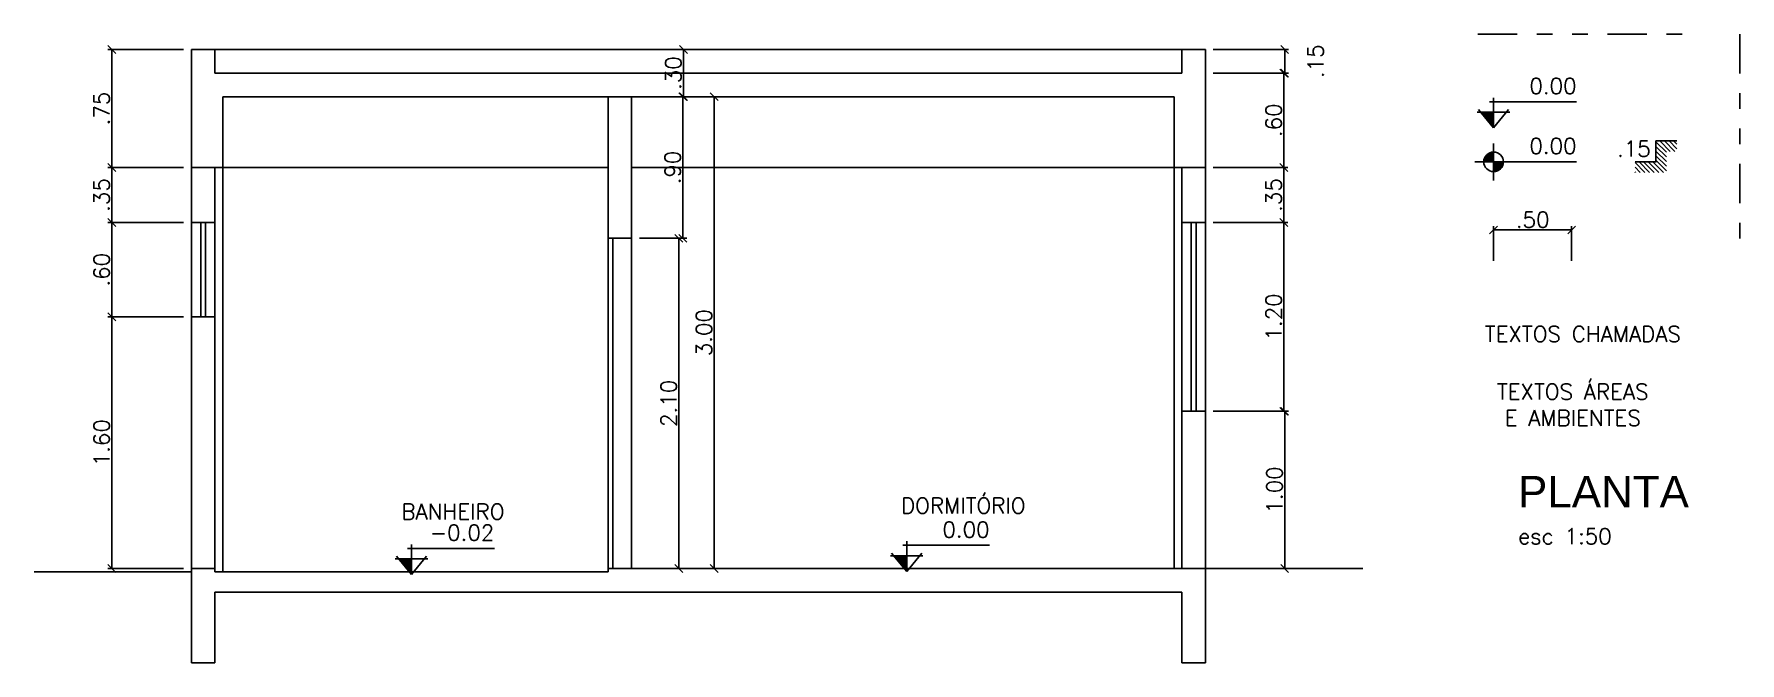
# Model space of a CAD drawing. Header units: millimetres. Extents: x -10.3 to 22.9, y 0.7 to 19.6.
# Drawn here: x 12.05 to 22.9, y 15.58 to 19.57 of the extents above; entities that cross this region are included whole.
import ezdxf

# ---------------------------------------------------------------- set-up
doc = ezdxf.new("R2010")
doc.units = ezdxf.units.MM
doc.linetypes.add('DIVIDE', pattern=[1.25, 0.5, -0.25, 0, -0.25, 0, -0.25])
for name, color, linetype in [('Alv. em Vista', 1, 'Continuous'), ('Alvenaria', 4, 'Continuous'), ('ARQ-COTAS', 1, 'Continuous'), ('ARQ-LINHACORTE', 3, 'DIVIDE'), ('ARQ-NIVEL', 1, 'Continuous'), ('ARQ-TEXTO2', 2, 'Continuous'), ('ARQ-TEXTO3', 3, 'Continuous'), ('ARQ-TEXTO4', 4, 'Continuous'), ('Estrutura', 6, 'Continuous'), ('Hachura', 8, 'Continuous'), ('Janela', 3, 'Continuous'), ('Porta', 3, 'Continuous')]:
    doc.layers.add(name, color=color, linetype=linetype)
doc.styles.add('ROMANS', font='romans.shx')
doc.dimstyles.new('1-50', dxfattribs={"dimscale": 0.5, "dimtxt": 0.2, "dimasz": 0.1, "dimexe": 0.05, "dimexo": 0.1, "dimgap": 0.03, "dimtad": 1, "dimzin": 5, "dimdsep": 46, "dimtxsty": 'ROMANS', "dimblk": 'OBLIQUE', "dimcen": 0, "dimclrd": 256, "dimclre": 256, "dimclrt": 2, "dimadec": 0, "dimazin": 0, "dimtfac": 1, "dimtofl": 0, "dimtmove": 2, "dimatfit": 3, "dimfxl": 0.04, "dimtolj": 1, "dimtzin": 1, "dimarcsym": 0})

# ---------------------------------------------------------------- blocks, each defined once
blk = doc.blocks.new('_Oblique')
at = {"color": 0, "linetype": 'ByBlock', "lineweight": -2}
blk.add_line((-0.5, -0.5), (0.5, 0.5), dxfattribs=at)
blk = doc.blocks.new('*D59')
at = {"layer": 'ARQ-COTAS', "lineweight": -2, "transparency": 16777216}
for p, q in [((21.332, 18.132), (21.332, 18.353)), ((21.829, 18.132), (21.829, 18.353)), ((21.332, 18.328), (21.829, 18.328))]:
    blk.add_line(p, q, dxfattribs=at)
at = {"layer": 'Defpoints', "color": 0, "transparency": 16777216}
for p in [(21.829, 18.328), (21.332, 18.082), (21.829, 18.082)]:
    blk.add_point(p, dxfattribs=at)
at = {"layer": 'ARQ-COTAS', "lineweight": -2, "transparency": 16777216, "xscale": 0.05, "yscale": 0.05, "zscale": 0.05, "rotation": 180}
blk.add_blockref('_Oblique', (21.332, 18.328), dxfattribs=at)
at = {"layer": 'ARQ-COTAS', "lineweight": -2, "transparency": 16777216, "xscale": 0.05, "yscale": 0.05, "zscale": 0.05}
blk.add_blockref('_Oblique', (21.829, 18.328), dxfattribs=at)
at = {"layer": 'ARQ-COTAS', "color": 2, "transparency": 16777216, "insert": (21.581, 18.393), "char_height": 0.1, "attachment_point": 5, "style": 'ROMANS'}
blk.add_mtext('\\A1;.50', dxfattribs=at)
blk = doc.blocks.new('A$C4D0E081D')
at = {"layer": 'ARQ-NIVEL'}
h = blk.add_hatch(dxfattribs=at)
h.set_pattern_fill('ANSI31', color=8, scale=0.25, angle=90, style=0)
h.set_pattern_definition([(135, (-18.381433, -69.158416), (-0.022097087, -0.022097087), [])])
h.paths.add_polyline_path([(0.4, 0.3), (0.2, 0.3), (0.2, 0.1), (0, 0.1), (0, 0), (0.3, 0), (0.3, 0.2), (0.4, 0.2)])
at = {"layer": 'ARQ-NIVEL', "color": 2}
blk.add_lwpolyline([(0, 0.1), (0.2, 0.1), (0.2, 0.3), (0.4, 0.3)], dxfattribs=at)
blk = doc.blocks.new('nivel planta')
at = {"layer": 'ARQ-NIVEL', "color": 1}
for p, q in [((-0.791, 0.174), (-0.791, -0.179)), ((0, 0), (-0.969, 0)), ((-0.884, 0.007), (-0.791, 0.007)), ((-0.883, 0.015), (-0.791, 0.015)), ((-0.882, 0.023), (-0.791, 0.023)), ((-0.88, 0.03), (-0.791, 0.03)), ((-0.876, 0.038), (-0.791, 0.038)), ((-0.873, 0.046), (-0.791, 0.046)), ((-0.868, 0.054), (-0.791, 0.054)), ((-0.861, 0.062), (-0.791, 0.062)), ((-0.854, 0.069), (-0.791, 0.069)), ((-0.844, 0.077), (-0.791, 0.077)), ((-0.83, 0.085), (-0.791, 0.085)), ((-0.791, -0.001), (-0.697, -0.001)), ((-0.791, -0.009), (-0.698, -0.009)), ((-0.791, -0.016), (-0.699, -0.016)), ((-0.791, -0.024), (-0.7, -0.024)), ((-0.791, -0.032), (-0.703, -0.032)), ((-0.791, -0.04), (-0.706, -0.04)), ((-0.791, -0.048), (-0.71, -0.048)), ((-0.791, -0.056), (-0.715, -0.056)), ((-0.791, -0.063), (-0.722, -0.063)), ((-0.791, -0.071), (-0.73, -0.071)), ((-0.791, -0.079), (-0.74, -0.079)), ((-0.791, -0.087), (-0.755, -0.087))]:
    blk.add_line(p, q, dxfattribs=at)
blk.add_circle((-0.791, 0), 0.0937, dxfattribs=at)
blk = doc.blocks.new('nivel corte')
at = {"color": 1}
for p, q in [((0, 0), (-0.144, 0.174)), ((-0.038, 0.249), (0.791, 0.249)), ((0, 0), (0, 0.287)), ((0, 0), (0.144, 0.174)), ((-0.155, 0.15), (0.155, 0.15)), ((0, 0.141), (-0.117, 0.141)), ((0, 0.131), (-0.109, 0.131)), ((0, 0.122), (-0.101, 0.122)), ((0, 0.113), (-0.093, 0.113)), ((0, 0.103), (-0.086, 0.103)), ((0, 0.094), (-0.078, 0.094)), ((0, 0.084), (-0.07, 0.084)), ((0, 0.075), (-0.062, 0.075)), ((0, 0.066), (-0.054, 0.066)), ((0, 0.056), (-0.047, 0.056)), ((0, 0.047), (-0.039, 0.047)), ((0, 0.038), (-0.031, 0.038)), ((0, 0.028), (-0.023, 0.028)), ((0, 0.019), (-0.016, 0.019)), ((0, 0.009), (-0.008, 0.009))]:
    blk.add_line(p, q, dxfattribs=at)
blk = doc.blocks.new('*D60')
at = {"layer": 'ARQ-COTAS', "lineweight": -2, "transparency": 16777216}
for p, q in [((19.55, 18.375), (20.024, 18.375)), ((19.999, 18.375), (19.999, 17.175)), ((19.55, 17.175), (20.024, 17.175))]:
    blk.add_line(p, q, dxfattribs=at)
at = {"layer": 'Defpoints', "color": 0, "transparency": 16777216}
for p in [(19.5, 18.375), (19.5, 17.175), (19.999, 17.175)]:
    blk.add_point(p, dxfattribs=at)
at = {"layer": 'ARQ-COTAS', "lineweight": -2, "transparency": 16777216, "xscale": 0.05, "yscale": 0.05, "zscale": 0.05}
for p, rotation in [((19.999, 18.375), 90), ((19.999, 17.175), 270)]:
    blk.add_blockref('_Oblique', p, dxfattribs=dict(at, rotation=rotation))
at = {"layer": 'ARQ-COTAS', "color": 2, "transparency": 16777216, "insert": (19.934, 17.775), "char_height": 0.1, "attachment_point": 5, "rotation": 90, "style": 'ROMANS'}
blk.add_mtext('\\A1;1.20', dxfattribs=at)
blk = doc.blocks.new('*D61')
at = {"layer": 'ARQ-COTAS', "lineweight": -2, "transparency": 16777216}
for p, q in [((19.55, 18.725), (20.024, 18.725)), ((19.999, 18.375), (19.999, 18.725)), ((19.55, 18.375), (20.024, 18.375))]:
    blk.add_line(p, q, dxfattribs=at)
at = {"layer": 'Defpoints', "color": 0, "transparency": 16777216}
for p in [(19.5, 18.725), (19.999, 18.725), (19.5, 18.375)]:
    blk.add_point(p, dxfattribs=at)
at = {"layer": 'ARQ-COTAS', "lineweight": -2, "transparency": 16777216, "xscale": 0.05, "yscale": 0.05, "zscale": 0.05}
for p, rotation in [((19.999, 18.725), 90), ((19.999, 18.375), 270)]:
    blk.add_blockref('_Oblique', p, dxfattribs=dict(at, rotation=rotation))
at = {"layer": 'ARQ-COTAS', "color": 2, "transparency": 16777216, "insert": (19.934, 18.55), "char_height": 0.1, "attachment_point": 5, "rotation": 90, "style": 'ROMANS'}
blk.add_mtext('\\A1;.35', dxfattribs=at)
blk = doc.blocks.new('*D62')
at = {"layer": 'ARQ-COTAS', "lineweight": -2, "transparency": 16777216}
for p, q in [((19.55, 19.325), (20.024, 19.325)), ((19.999, 18.725), (19.999, 19.325)), ((19.55, 18.725), (20.024, 18.725))]:
    blk.add_line(p, q, dxfattribs=at)
at = {"layer": 'Defpoints', "color": 0, "transparency": 16777216}
for p in [(19.5, 19.325), (19.999, 19.325), (19.5, 18.725)]:
    blk.add_point(p, dxfattribs=at)
at = {"layer": 'ARQ-COTAS', "lineweight": -2, "transparency": 16777216, "xscale": 0.05, "yscale": 0.05, "zscale": 0.05}
for p, rotation in [((19.999, 19.325), 90), ((19.999, 18.725), 270)]:
    blk.add_blockref('_Oblique', p, dxfattribs=dict(at, rotation=rotation))
at = {"layer": 'ARQ-COTAS', "color": 2, "transparency": 16777216, "insert": (19.934, 19.025), "char_height": 0.1, "attachment_point": 5, "rotation": 90, "style": 'ROMANS'}
blk.add_mtext('\\A1;.60', dxfattribs=at)
blk = doc.blocks.new('*D63')
at = {"layer": 'ARQ-COTAS', "lineweight": -2, "transparency": 16777216}
for p, q in [((19.55, 19.475), (20.029, 19.475)), ((20.004, 19.325), (20.004, 19.475)), ((19.55, 19.325), (20.029, 19.325))]:
    blk.add_line(p, q, dxfattribs=at)
at = {"layer": 'Defpoints', "color": 0, "transparency": 16777216}
for p in [(19.5, 19.475), (20.004, 19.475), (19.5, 19.325)]:
    blk.add_point(p, dxfattribs=at)
at = {"layer": 'ARQ-COTAS', "lineweight": -2, "transparency": 16777216, "xscale": 0.05, "yscale": 0.05, "zscale": 0.05}
for p, rotation in [((20.004, 19.475), 90), ((20.004, 19.325), 270)]:
    blk.add_blockref('_Oblique', p, dxfattribs=dict(at, rotation=rotation))
at = {"layer": 'ARQ-COTAS', "color": 2, "transparency": 16777216, "insert": (20.201, 19.4), "char_height": 0.1, "attachment_point": 5, "rotation": 90, "style": 'ROMANS'}
blk.add_mtext('\\A1;.15', dxfattribs=at)
blk = doc.blocks.new('*D64')
at = {"layer": 'ARQ-COTAS', "lineweight": -2, "transparency": 16777216}
for p, q in [((19.55, 17.175), (20.029, 17.175)), ((20.004, 17.175), (20.004, 16.175)), ((19.55, 16.175), (20.029, 16.175))]:
    blk.add_line(p, q, dxfattribs=at)
at = {"layer": 'Defpoints', "color": 0, "transparency": 16777216}
for p in [(19.5, 17.175), (19.5, 16.175), (20.004, 16.175)]:
    blk.add_point(p, dxfattribs=at)
at = {"layer": 'ARQ-COTAS', "lineweight": -2, "transparency": 16777216, "xscale": 0.05, "yscale": 0.05, "zscale": 0.05}
for p, rotation in [((20.004, 17.175), 90), ((20.004, 16.175), 270)]:
    blk.add_blockref('_Oblique', p, dxfattribs=dict(at, rotation=rotation))
at = {"layer": 'ARQ-COTAS', "color": 2, "transparency": 16777216, "insert": (19.939, 16.675), "char_height": 0.1, "attachment_point": 5, "rotation": 90, "style": 'ROMANS'}
blk.add_mtext('\\A1;1.00', dxfattribs=at)
blk = doc.blocks.new('*D65')
at = {"layer": 'ARQ-COTAS', "lineweight": -2, "transparency": 16777216}
for p, q in [((13, 19.475), (12.519, 19.475)), ((12.544, 18.725), (12.544, 19.475)), ((13, 18.725), (12.519, 18.725))]:
    blk.add_line(p, q, dxfattribs=at)
at = {"layer": 'Defpoints', "color": 0, "transparency": 16777216}
for p in [(12.544, 19.475), (13.05, 19.475), (13.05, 18.725)]:
    blk.add_point(p, dxfattribs=at)
at = {"layer": 'ARQ-COTAS', "lineweight": -2, "transparency": 16777216, "xscale": 0.05, "yscale": 0.05, "zscale": 0.05}
for p, rotation in [((12.544, 19.475), 90), ((12.544, 18.725), 270)]:
    blk.add_blockref('_Oblique', p, dxfattribs=dict(at, rotation=rotation))
at = {"layer": 'ARQ-COTAS', "color": 2, "transparency": 16777216, "insert": (12.479, 19.1), "char_height": 0.1, "attachment_point": 5, "rotation": 90, "style": 'ROMANS'}
blk.add_mtext('\\A1;.75', dxfattribs=at)
blk = doc.blocks.new('*D66')
at = {"layer": 'ARQ-COTAS', "lineweight": -2, "transparency": 16777216}
for p, q in [((13, 18.725), (12.519, 18.725)), ((12.544, 18.375), (12.544, 18.725)), ((13, 18.375), (12.519, 18.375))]:
    blk.add_line(p, q, dxfattribs=at)
at = {"layer": 'Defpoints', "color": 0, "transparency": 16777216}
for p in [(12.544, 18.725), (13.05, 18.725), (13.05, 18.375)]:
    blk.add_point(p, dxfattribs=at)
at = {"layer": 'ARQ-COTAS', "lineweight": -2, "transparency": 16777216, "xscale": 0.05, "yscale": 0.05, "zscale": 0.05}
for p, rotation in [((12.544, 18.725), 90), ((12.544, 18.375), 270)]:
    blk.add_blockref('_Oblique', p, dxfattribs=dict(at, rotation=rotation))
at = {"layer": 'ARQ-COTAS', "color": 2, "transparency": 16777216, "insert": (12.479, 18.55), "char_height": 0.1, "attachment_point": 5, "rotation": 90, "style": 'ROMANS'}
blk.add_mtext('\\A1;.35', dxfattribs=at)
blk = doc.blocks.new('*D67')
at = {"layer": 'ARQ-COTAS', "lineweight": -2, "transparency": 16777216}
for p, q in [((13, 18.375), (12.519, 18.375)), ((12.544, 17.775), (12.544, 18.375)), ((13, 17.775), (12.519, 17.775))]:
    blk.add_line(p, q, dxfattribs=at)
at = {"layer": 'Defpoints', "color": 0, "transparency": 16777216}
for p in [(12.544, 18.375), (13.05, 18.375), (13.05, 17.775)]:
    blk.add_point(p, dxfattribs=at)
at = {"layer": 'ARQ-COTAS', "lineweight": -2, "transparency": 16777216, "xscale": 0.05, "yscale": 0.05, "zscale": 0.05}
for p, rotation in [((12.544, 18.375), 90), ((12.544, 17.775), 270)]:
    blk.add_blockref('_Oblique', p, dxfattribs=dict(at, rotation=rotation))
at = {"layer": 'ARQ-COTAS', "color": 2, "transparency": 16777216, "insert": (12.479, 18.075), "char_height": 0.1, "attachment_point": 5, "rotation": 90, "style": 'ROMANS'}
blk.add_mtext('\\A1;.60', dxfattribs=at)
blk = doc.blocks.new('*D68')
at = {"layer": 'ARQ-COTAS', "lineweight": -2, "transparency": 16777216}
for p, q in [((13, 17.775), (12.519, 17.775)), ((12.544, 16.175), (12.544, 17.775)), ((13, 16.175), (12.519, 16.175))]:
    blk.add_line(p, q, dxfattribs=at)
at = {"layer": 'Defpoints', "color": 0, "transparency": 16777216}
for p in [(12.544, 17.775), (13.05, 17.775), (13.05, 16.175)]:
    blk.add_point(p, dxfattribs=at)
at = {"layer": 'ARQ-COTAS', "lineweight": -2, "transparency": 16777216, "xscale": 0.05, "yscale": 0.05, "zscale": 0.05}
for p, rotation in [((12.544, 17.775), 90), ((12.544, 16.175), 270)]:
    blk.add_blockref('_Oblique', p, dxfattribs=dict(at, rotation=rotation))
at = {"layer": 'ARQ-COTAS', "color": 2, "transparency": 16777216, "insert": (12.479, 16.975), "char_height": 0.1, "attachment_point": 5, "rotation": 90, "style": 'ROMANS'}
blk.add_mtext('\\A1;1.60', dxfattribs=at)
blk = doc.blocks.new('*D69')
at = {"layer": 'ARQ-COTAS', "lineweight": -2, "transparency": 16777216}
for p, q in [((15.9, 18.275), (16.176, 18.275)), ((16.151, 16.175), (16.151, 18.275)), ((15.9, 16.175), (16.176, 16.175))]:
    blk.add_line(p, q, dxfattribs=at)
at = {"layer": 'Defpoints', "color": 0, "transparency": 16777216}
for p in [(15.85, 18.275), (16.151, 18.275), (15.85, 16.175)]:
    blk.add_point(p, dxfattribs=at)
at = {"layer": 'ARQ-COTAS', "lineweight": -2, "transparency": 16777216, "xscale": 0.05, "yscale": 0.05, "zscale": 0.05}
for p, rotation in [((16.151, 18.275), 90), ((16.151, 16.175), 270)]:
    blk.add_blockref('_Oblique', p, dxfattribs=dict(at, rotation=rotation))
at = {"layer": 'ARQ-COTAS', "color": 2, "transparency": 16777216, "insert": (16.086, 17.225), "char_height": 0.1, "attachment_point": 5, "rotation": 90, "style": 'ROMANS'}
blk.add_mtext('\\A1;2.10', dxfattribs=at)
blk = doc.blocks.new('*D70')
at = {"layer": 'ARQ-COTAS', "lineweight": -2, "transparency": 16777216}
for p, q in [((15.9, 19.175), (16.201, 19.175)), ((16.176, 19.175), (16.176, 18.275)), ((15.9, 18.275), (16.201, 18.275))]:
    blk.add_line(p, q, dxfattribs=at)
at = {"layer": 'Defpoints', "color": 0, "transparency": 16777216}
for p in [(15.85, 19.175), (15.85, 18.275), (16.176, 18.275)]:
    blk.add_point(p, dxfattribs=at)
at = {"layer": 'ARQ-COTAS', "lineweight": -2, "transparency": 16777216, "xscale": 0.05, "yscale": 0.05, "zscale": 0.05}
for p, rotation in [((16.176, 19.175), 90), ((16.176, 18.275), 270)]:
    blk.add_blockref('_Oblique', p, dxfattribs=dict(at, rotation=rotation))
at = {"layer": 'ARQ-COTAS', "color": 2, "transparency": 16777216, "insert": (16.111, 18.725), "char_height": 0.1, "attachment_point": 5, "rotation": 90, "style": 'ROMANS'}
blk.add_mtext('\\A1;.90', dxfattribs=at)
blk = doc.blocks.new('*D71')
at = {"layer": 'ARQ-COTAS', "lineweight": -2, "transparency": 16777216}
for p, q in [((15.9, 19.175), (16.4, 19.175)), ((16.375, 19.175), (16.375, 16.175)), ((15.9, 16.175), (16.4, 16.175))]:
    blk.add_line(p, q, dxfattribs=at)
at = {"layer": 'Defpoints', "color": 0, "transparency": 16777216}
for p in [(15.85, 19.175), (15.85, 16.175), (16.375, 16.175)]:
    blk.add_point(p, dxfattribs=at)
at = {"layer": 'ARQ-COTAS', "lineweight": -2, "transparency": 16777216, "xscale": 0.05, "yscale": 0.05, "zscale": 0.05}
for p, rotation in [((16.375, 19.175), 90), ((16.375, 16.175), 270)]:
    blk.add_blockref('_Oblique', p, dxfattribs=dict(at, rotation=rotation))
at = {"layer": 'ARQ-COTAS', "color": 2, "transparency": 16777216, "insert": (16.31, 17.675), "char_height": 0.1, "attachment_point": 5, "rotation": 90, "style": 'ROMANS'}
blk.add_mtext('\\A1;3.00', dxfattribs=at)
blk = doc.blocks.new('*D72')
at = {"layer": 'ARQ-COTAS', "lineweight": -2, "transparency": 16777216}
for p, q in [((15.9, 19.475), (16.205, 19.475)), ((16.18, 19.175), (16.18, 19.475)), ((15.9, 19.175), (16.205, 19.175))]:
    blk.add_line(p, q, dxfattribs=at)
at = {"layer": 'Defpoints', "color": 0, "transparency": 16777216}
for p in [(15.85, 19.475), (16.18, 19.475), (15.85, 19.175)]:
    blk.add_point(p, dxfattribs=at)
at = {"layer": 'ARQ-COTAS', "lineweight": -2, "transparency": 16777216, "xscale": 0.05, "yscale": 0.05, "zscale": 0.05}
for p, rotation in [((16.18, 19.475), 90), ((16.18, 19.175), 270)]:
    blk.add_blockref('_Oblique', p, dxfattribs=dict(at, rotation=rotation))
at = {"layer": 'ARQ-COTAS', "color": 2, "transparency": 16777216, "insert": (16.115, 19.325), "char_height": 0.1, "attachment_point": 5, "rotation": 90, "style": 'ROMANS'}
blk.add_mtext('\\A1;.30', dxfattribs=at)

msp = doc.modelspace()

# ---------------------------------------------------------------- hatches: boundary and pattern name
at = {"layer": 'Hachura'}
h = msp.add_hatch(dxfattribs=at)
h.set_pattern_fill('AR-CONC', color=256)
h.paths.add_polyline_path([(19.5, 16.175), (17.616, 16.175), (17.6, 16.157), (17.584, 16.175), (15.7, 16.175), (15.7, 16.155), (14.466, 16.155), (14.45, 16.137), (14.434, 16.155), (13.2, 16.155), (13.2, 16.175), (13.05, 16.175), (13.05, 15.575), (13.2, 15.575), (13.2, 16.025), (19.35, 16.025), (19.35, 15.575), (19.5, 15.575)])

# ---------------------------------------------------------------- linework, layer by layer
at = {"layer": 'Alv. em Vista'}
for p, q in [((19.35, 19.475), (13.2, 19.475)), ((13.25, 18.725), (13.25, 16.155)), ((15.7, 18.725), (13.25, 18.725)), ((19.3, 18.725), (15.85, 18.725)), ((19.3, 18.725), (19.3, 16.175)), ((13.05, 18.375), (13.05, 17.775)), ((13.2, 17.775), (13.2, 18.375)), ((19.35, 18.375), (19.35, 17.175)), ((19.5, 18.375), (19.5, 17.175)), ((15.85, 18.275), (15.85, 16.175))]:
    msp.add_line(p, q, dxfattribs=at)
at = {"layer": 'Alvenaria'}
for p, q in [((15.7, 18.275), (15.7, 19.175)), ((15.85, 18.275), (15.85, 19.175)), ((13.05, 18.375), (13.05, 18.725)), ((13.2, 18.375), (13.2, 18.725)), ((19.35, 18.375), (19.35, 18.725)), ((19.5, 18.375), (19.5, 18.725)), ((13.05, 18.375), (13.2, 18.375)), ((19.35, 18.375), (19.5, 18.375)), ((15.7, 18.275), (15.85, 18.275)), ((13.05, 16.175), (13.05, 17.775)), ((13.05, 17.775), (13.2, 17.775)), ((13.2, 16.175), (13.2, 17.775)), ((19.35, 16.175), (19.35, 17.175)), ((19.35, 17.175), (19.5, 17.175)), ((19.5, 16.175), (19.5, 17.175))]:
    msp.add_line(p, q, dxfattribs=at)
at = {"layer": 'ARQ-LINHACORTE', "ltscale": 0.5}
for p, q in [((21.232, 19.573), (22.566, 19.573)), ((22.899, 19.573), (22.899, 18.24))]:
    msp.add_line(p, q, dxfattribs=at)
at = {"layer": 'Estrutura'}
for p, q in [((13.05, 19.325), (13.05, 19.475)), ((13.05, 19.475), (13.2, 19.475)), ((13.2, 19.475), (13.2, 19.325)), ((19.5, 19.475), (19.35, 19.475)), ((19.35, 19.475), (19.35, 19.325)), ((19.5, 19.325), (19.5, 19.475)), ((13.05, 19.325), (13.05, 18.725)), ((13.2, 19.325), (19.35, 19.325)), ((19.5, 19.325), (19.5, 18.725)), ((13.25, 19.175), (19.3, 19.175)), ((13.25, 19.175), (13.25, 18.725)), ((19.3, 19.175), (19.3, 18.725)), ((13.05, 18.725), (13.25, 18.725)), ((19.3, 18.725), (19.5, 18.725)), ((13.05, 16.175), (13.2, 16.175)), ((13.05, 16.175), (13.05, 15.575)), ((13.2, 16.175), (13.2, 16.155)), ((15.7, 16.175), (15.7, 16.155)), ((15.7, 16.175), (19.5, 16.175)), ((19.5, 16.175), (19.5, 15.575)), ((19.5, 16.175), (20.5, 16.175)), ((13.05, 16.155), (12.05, 16.155)), ((13.2, 16.155), (15.7, 16.155)), ((13.2, 16.025), (19.35, 16.025)), ((13.2, 16.025), (13.2, 15.575)), ((19.35, 16.025), (19.35, 15.575)), ((13.05, 15.575), (13.2, 15.575)), ((19.35, 15.575), (19.5, 15.575))]:
    msp.add_line(p, q, dxfattribs=at)
at = {"layer": 'Janela'}
for p, q in [((13.11, 18.375), (13.11, 17.775)), ((13.14, 17.775), (13.14, 18.375)), ((19.41, 18.375), (19.41, 17.175)), ((19.44, 18.375), (19.44, 17.175))]:
    msp.add_line(p, q, dxfattribs=at)
at = {"layer": 'Porta'}
for p, q in [((15.7, 18.275), (15.7, 16.175)), ((15.73, 18.275), (15.73, 16.175))]:
    msp.add_line(p, q, dxfattribs=at)

# ---------------------------------------------------------------- block references
at = {"layer": 'ARQ-NIVEL'}
for name, p, xscale, yscale, zscale in [('nivel corte', (21.332, 18.977), 0.6666666000000134, 0.6666666000000134, 0.6666666000000134), ('A$C4D0E081D', (22.232, 18.694), 0.6666666650000082, 0.6666666650000082, 0.6666666650000082), ('nivel planta', (21.86, 18.761), 0.6666666000000134, 0.6666666000000134, 0.6666666000000134), ('nivel corte', (14.45, 16.137), 0.6666666000000134, 0.6666666000000134, 0.6666666000000134), ('nivel corte', (17.6, 16.157), 0.6666666000000134, 0.6666666000000134, 0.6666666000000134)]:
    msp.add_blockref(name, p, dxfattribs=dict(at, xscale=xscale, yscale=yscale, zscale=zscale))

# ---------------------------------------------------------------- texts
at = {"layer": 'ARQ-NIVEL', "color": 2, "char_height": 0.1, "attachment_point": 9, "style": 'ROMANS'}
for s, insert in [('0.00', (21.86, 19.193)), ('0.00', (21.86, 18.812)), ('.15', (22.332, 18.794)), ('-0.02', (14.977, 16.353)), ('0.00', (18.127, 16.373))]:
    msp.add_mtext(s, dxfattribs=dict(at, insert=insert))
at = {"layer": 'ARQ-TEXTO2', "insert": (21.277, 17.716), "char_height": 0.1, "attachment_point": 1, "style": 'ROMANS'}
msp.add_mtext('TEXTOS CHAMADAS', dxfattribs=at)
at = {"layer": 'ARQ-TEXTO3', "char_height": 0.1, "attachment_point": 5, "style": 'ROMANS'}
for s, insert in [('TEXTOS ÁREAS\\PE AMBIENTES', (21.836, 17.216)), ('DORMITÓRIO', (17.96, 16.575)), ('BANHEIRO', (14.714, 16.537))]:
    msp.add_mtext(s, dxfattribs=dict(at, insert=insert))
at = {"layer": 'ARQ-TEXTO4', "insert": (21.488, 16.764), "char_height": 0.1, "attachment_point": 1, "style": 'ROMANS'}
msp.add_mtext('{\\fArial|b0|i0|c238|p34;\\H2x;\\C4;PLANTA\\Fromans|c0;\\H0.6666x;\\P\\H0.7501x;\\C2;esc 1:50}', dxfattribs=at)

# ---------------------------------------------------------------- dimensions: what is measured, and where the dimension line sits
at = {"layer": 'ARQ-COTAS'}
for base, p1, p2, picture, middle in [((12.544, 19.475), (13.05, 18.725), (13.05, 19.475), '*D65', (12.479, 19.1)), ((16.18, 19.475), (15.85, 19.175), (15.85, 19.475), '*D72', (16.115, 19.325)), ((20.004, 19.475), (19.5, 19.325), (19.5, 19.475), '*D63', (20.201, 19.4)), ((19.999, 19.325), (19.5, 18.725), (19.5, 19.325), '*D62', (19.934, 19.025)), ((16.176, 18.275), (15.85, 19.175), (15.85, 18.275), '*D70', (16.111, 18.725)), ((16.375, 16.175), (15.85, 19.175), (15.85, 16.175), '*D71', (16.31, 17.675)), ((12.544, 18.725), (13.05, 18.375), (13.05, 18.725), '*D66', (12.479, 18.55)), ((19.999, 18.725), (19.5, 18.375), (19.5, 18.725), '*D61', (19.934, 18.55)), ((12.544, 18.375), (13.05, 17.775), (13.05, 18.375), '*D67', (12.479, 18.075)), ((19.999, 17.175), (19.5, 18.375), (19.5, 17.175), '*D60', (19.934, 17.775)), ((16.151, 18.275), (15.85, 16.175), (15.85, 18.275), '*D69', (16.086, 17.225)), ((12.544, 17.775), (13.05, 16.175), (13.05, 17.775), '*D68', (12.479, 16.975)), ((20.004, 16.175), (19.5, 17.175), (19.5, 16.175), '*D64', (19.939, 16.675))]:
    dim = msp.add_linear_dim(base=base, p1=p1, p2=p2, angle=90, dimstyle='1-50', dxfattribs=at)
    dim.commit()
    dim.dimension.update_dxf_attribs({"geometry": picture, "text_midpoint": middle})
dim = msp.add_linear_dim(base=(21.829, 18.328), p1=(21.332, 18.082), p2=(21.829, 18.082), dimstyle='1-50', dxfattribs=at)
dim.commit()
dim.dimension.update_dxf_attribs({"geometry": '*D59', "text_midpoint": (21.581, 18.393)})

doc.saveas('drawing.dxf')
